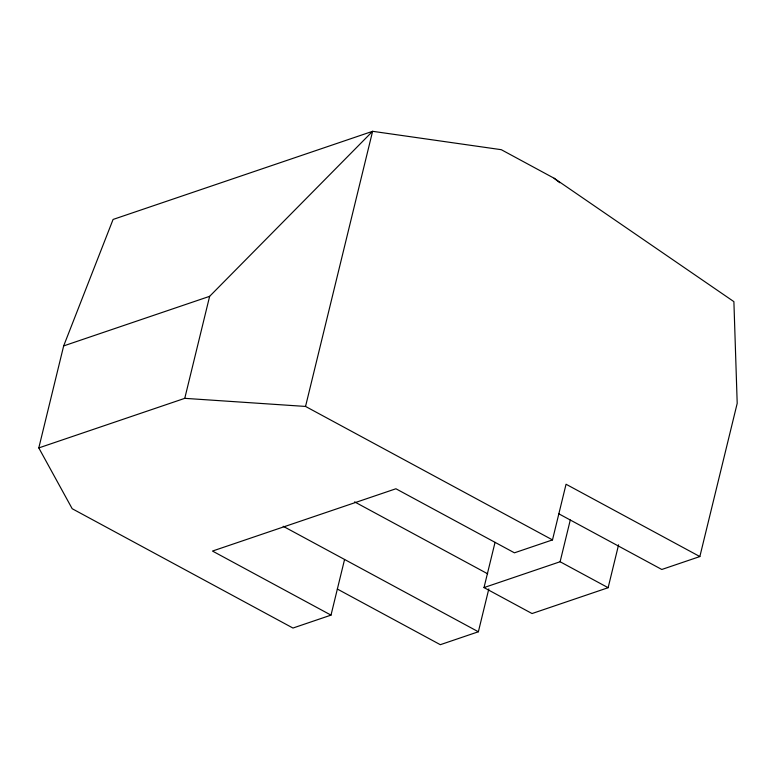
<?xml version="1.0" encoding="UTF-8"?>
<svg xmlns="http://www.w3.org/2000/svg" width="776" height="776" viewBox="0 0 776 776"><rect width="100%" height="100%" fill="white"/><g stroke="black" fill="none" stroke-linecap="round" stroke-linejoin="round"><path stroke-width="1.16" d="M344.573 559.467L331.003 615.125L292.959 628.046L72.197 508.726L38.8 447.917L63.661 345.912L113.083 219.443L372.606 131.309L501.286 149.69L554.083 178.228L733.892 301.641L737.2 403.355L699.855 556.557L661.802 569.477L558.807 513.809M38.8 447.917L184.766 398.34L209.636 296.335L372.606 131.309L305.54 406.44L552.493 539.902L566.053 484.243L699.855 556.557M618.588 544.8L608.132 587.704L532.045 613.544L484.011 587.587L495.04 542.366M337.317 589.033L440.322 644.691L478.365 631.771L488.831 588.877M484.011 587.587L560.107 561.746L570.282 520.007M63.661 345.912L209.636 296.335M552.493 539.902L514.439 552.822L395.915 488.764L212.478 551.057L331.003 615.125M184.766 398.34L305.54 406.44M560.107 561.746L608.132 587.704M354.593 501.888L487.677 573.813M283.191 526.293L478.365 631.771M554.083 178.228L559.768 182.738"/></g></svg>
